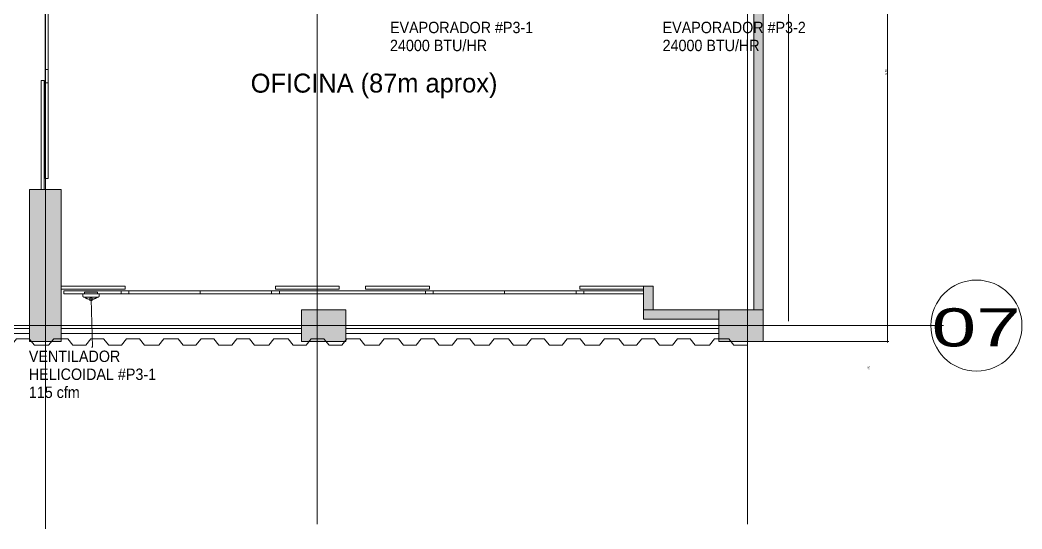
# Model space of a CAD drawing. Header units: metres. Extents: x 31.9 to 92.3, y -29 to 44.
# Drawn here: x 71.1 to 86.94, y -23.16 to -15.12 of the extents above; entities that cross this region are included whole.
import ezdxf

# ---------------------------------------------------------------- set-up
doc = ezdxf.new("R2010")
doc.units = ezdxf.units.M
doc.header["$LTSCALE"] = 100
doc.linetypes.add('HIDDEN JT', pattern=[0.0016, 0.001, -0.0006])
doc.layers.add('A-DETL', color=7, linetype='Continuous', lineweight=9, true_color=0x00a600)
for name, color, linetype, lineweight in [('Arqui', 8, 'Continuous', 0), ('M-EQPM', 7, 'Continuous', 18), ('M-EQPM-IDEN', 7, 'Continuous', 9)]:
    doc.layers.add(name, color=color, linetype=linetype, lineweight=lineweight)
doc.styles.add('ROMANS', font='arial.ttf', dxfattribs={"width": 0.7})
doc.styles.add('SansSerif', font='SANSS__.TTF', dxfattribs={"width": 0.9, "height": 0.18})
doc.styles.add('style2', font='arial.ttf', dxfattribs={"width": 1.5})
doc.dimstyles.new('1-10', dxfattribs={"dimscale": 10, "dimtxt": 0.0037, "dimasz": 0.001, "dimexe": 0.0018, "dimexo": 0.0018, "dimgap": 0.0005, "dimtad": 1, "dimzin": 4, "dimdsep": 46, "dimtxsty": 'ROMANS', "dimblk": 'ARCHTICK', "dimcen": 0.003, "dimdle": 0.0015, "dimclrd": 1, "dimclre": 1, "dimclrt": 4, "dimadec": 0, "dimazin": 0, "dimtfac": 1, "dimtix": 1, "dimtmove": 2, "dimatfit": 3, "dimldrblk": 'flecha', "dimfxl": 1, "dimtolj": 1, "dimtzin": 4, "dimarcsym": 0})

# ---------------------------------------------------------------- blocks, each defined once
blk = doc.blocks.new('_ArchTick')
at = {"layer": 'Arqui', "const_width": 0.15}
blk.add_lwpolyline([(-0.5, -0.5), (0.5, 0.5)], dxfattribs=at)
blk = doc.blocks.new('*D28')
at = {"layer": 'Arqui', "lineweight": -2, "transparency": 16777216}
for p, q in [((-46.72, -6703.674), (-47.404, -6703.674)), ((-47.386, -6703.659), (-47.386, -6711.714)), ((-46.72, -6711.699), (-47.404, -6711.699))]:
    blk.add_line(p, q, dxfattribs=at)
at = {"layer": 'Arqui', "transparency": 16777216}
for p in [(-46.702, -6703.674), (-47.386, -6711.699), (-46.702, -6711.699)]:
    blk.add_point(p, dxfattribs=at)
at = {"layer": 'Arqui', "lineweight": -2, "transparency": 16777216, "xscale": 0.01, "yscale": 0.01, "zscale": 0.01}
for p, rotation in [((-47.386, -6703.674), 90), ((-47.386, -6711.699), 270)]:
    blk.add_blockref('_ArchTick', p, dxfattribs=dict(at, rotation=rotation))
at = {"layer": 'Arqui', "transparency": 16777216, "insert": (-47.41, -6707.686), "char_height": 0.037, "attachment_point": 5, "rotation": 90, "style": 'ROMANS'}
blk.add_mtext('\\A1;8.02', dxfattribs=at)
blk = doc.blocks.new('flecha')
at = {"layer": 'Arqui', "lineweight": 0}
h = blk.add_hatch(color=256, dxfattribs=at)
h.dxf.hatch_style = 1
h.paths.add_polyline_path([(0, 0), (2.4, 0.4), (2.4, 0), (4, 0), (4, 0), (2.4, 0), (2.4, -0.4)])
at = {"layer": 'Arqui', "lineweight": 0, "flags": 128}
blk.add_lwpolyline([(0, 0), (2.4, 0.4), (2.4, 0), (2.4, 0), (4, 0), (4, 0), (2.4, 0), (2.4, -0.4), (0, 0)], dxfattribs=at)
blk = doc.blocks.new('*D29')
at = {"layer": 'Arqui', "lineweight": -2, "transparency": 16777216}
for p, q in [((-49.586, -6711.699), (-47.368, -6711.699)), ((-47.386, -6711.684), (-47.386, -6711.964)), ((-49.336, -6711.949), (-47.368, -6711.949))]:
    blk.add_line(p, q, dxfattribs=at)
at = {"layer": 'Arqui', "transparency": 16777216}
for p in [(-49.604, -6711.699), (-49.354, -6711.949), (-47.386, -6711.949)]:
    blk.add_point(p, dxfattribs=at)
at = {"layer": 'Arqui', "lineweight": -2, "transparency": 16777216, "xscale": 0.01, "yscale": 0.01, "zscale": 0.01}
for p, rotation in [((-47.386, -6711.699), 90), ((-47.386, -6711.949), 270)]:
    blk.add_blockref('_ArchTick', p, dxfattribs=dict(at, rotation=rotation))
at = {"layer": 'Arqui', "transparency": 16777216, "insert": (-47.681, -6712.376), "char_height": 0.037, "attachment_point": 5, "rotation": 90, "style": 'ROMANS'}
blk.add_mtext('\\A1;.25', dxfattribs=at)
blk = doc.blocks.new('VENTILADOR HELICOIDAL - HCM-180-2211096-NIVEL 03')
at = {"layer": 'A-DETL', "color": 3, "linetype": 'HIDDEN JT', "true_color": 0x00ff00}
for p, q in [((-0.112, -0.077), (-0.112, -0.077)), ((0.112, -0.077), (0.112, -0.077)), ((0.113, -0.077), (0.112, -0.077))]:
    blk.add_line(p, q, dxfattribs=at)
at = {"layer": 'A-DETL', "color": 3, "linetype": 'HIDDEN JT', "true_color": 0x00ff00, "flags": 128}
for points in [[(-0.112, -0.077), (-0.112, -0.077), (-0.112, -0.077)], [(-0.004, -0.112), (-0.004, -0.112), (-0.004, -0.112), (-0.004, -0.112), (-0.005, -0.112), (-0.005, -0.112), (-0.005, -0.112), (-0.005, -0.112), (-0.005, -0.112), (-0.006, -0.112), (-0.006, -0.112), (-0.006, -0.112), (-0.006, -0.112), (-0.006, -0.112), (-0.006, -0.112), (-0.006, -0.112), (-0.006, -0.112), (-0.006, -0.112), (-0.007, -0.112), (-0.007, -0.112), (-0.007, -0.112), (-0.007, -0.112), (-0.007, -0.112), (-0.007, -0.112), (-0.007, -0.112)], [(-0.007, -0.112), (-0.007, -0.112), (-0.007, -0.112), (-0.007, -0.112), (-0.007, -0.112), (-0.007, -0.112), (-0.007, -0.112), (-0.006, -0.112), (-0.006, -0.112), (-0.006, -0.112), (-0.006, -0.112), (-0.006, -0.112), (-0.006, -0.112), (-0.006, -0.112), (-0.006, -0.112), (-0.006, -0.112), (-0.005, -0.112), (-0.005, -0.112), (-0.005, -0.112), (-0.005, -0.112), (-0.005, -0.112), (-0.004, -0.112), (-0.004, -0.112), (-0.004, -0.112), (-0.004, -0.112)], [(0.004, -0.112), (0.004, -0.112), (0.004, -0.112), (0.004, -0.112), (0.005, -0.112), (0.005, -0.112), (0.005, -0.112), (0.005, -0.112), (0.005, -0.112), (0.006, -0.112), (0.006, -0.112), (0.006, -0.112), (0.006, -0.112), (0.006, -0.112), (0.006, -0.112), (0.006, -0.112), (0.006, -0.112), (0.006, -0.112), (0.007, -0.112), (0.007, -0.112), (0.007, -0.112), (0.007, -0.112), (0.007, -0.112), (0.007, -0.112), (0.007, -0.112)], [(0.007, -0.112), (0.007, -0.112), (0.007, -0.112), (0.007, -0.112), (0.007, -0.112), (0.007, -0.112), (0.007, -0.112), (0.006, -0.112), (0.006, -0.112), (0.006, -0.112), (0.006, -0.112), (0.006, -0.112), (0.006, -0.112), (0.006, -0.112), (0.006, -0.112), (0.006, -0.112), (0.005, -0.112), (0.005, -0.112), (0.005, -0.112), (0.005, -0.112), (0.005, -0.112), (0.004, -0.112), (0.004, -0.112), (0.004, -0.112), (0.004, -0.112)], [(0.112, -0.077), (0.112, -0.077), (0.112, -0.077)]]:
    blk.add_lwpolyline(points, dxfattribs=at)
at = {"layer": 'M-EQPM', "color": 3, "true_color": 0x00ff00}
for p, q in [((0, 0), (-0.102, 0)), ((0.102, 0), (0, 0)), ((0, -0.027), (-0.128, -0.027)), ((-0.128, -0.027), (-0.128, -0.062)), ((-0.102, 0), (-0.102, -0.027)), ((-0.101, -0.077), (-0.092, -0.077)), ((0.128, -0.027), (0, -0.027)), ((0.102, -0.027), (0.102, 0)), ((0.128, -0.062), (0.128, -0.027))]:
    blk.add_line(p, q, dxfattribs=at)
at = {"layer": 'M-EQPM', "color": 3, "true_color": 0x00ff00, "flags": 128}
for points in [[(-0.112, -0.077), (-0.113, -0.077), (-0.114, -0.077), (-0.114, -0.077), (-0.115, -0.077), (-0.115, -0.077), (-0.116, -0.077), (-0.117, -0.076), (-0.117, -0.076), (-0.118, -0.076), (-0.118, -0.076), (-0.119, -0.076), (-0.119, -0.075), (-0.12, -0.075), (-0.12, -0.075), (-0.121, -0.074), (-0.121, -0.074), (-0.122, -0.074), (-0.122, -0.073), (-0.123, -0.073), (-0.123, -0.072), (-0.124, -0.072), (-0.124, -0.072), (-0.124, -0.071), (-0.125, -0.071), (-0.125, -0.07), (-0.125, -0.07), (-0.126, -0.069), (-0.126, -0.069), (-0.126, -0.068), (-0.126, -0.067), (-0.127, -0.067), (-0.127, -0.066), (-0.127, -0.066), (-0.127, -0.065), (-0.127, -0.065), (-0.127, -0.064), (-0.127, -0.063), (-0.127, -0.063), (-0.128, -0.062), (-0.128, -0.062)], [(-0.101, -0.077), (-0.103, -0.077), (-0.105, -0.077), (-0.106, -0.077), (-0.108, -0.077), (-0.109, -0.077), (-0.11, -0.077), (-0.111, -0.077), (-0.112, -0.077), (-0.112, -0.077), (-0.112, -0.077), (-0.112, -0.077), (-0.112, -0.077)], [(-0.112, -0.077), (-0.112, -0.077), (-0.112, -0.077), (-0.112, -0.077), (-0.111, -0.077), (-0.11, -0.077), (-0.109, -0.077), (-0.108, -0.077), (-0.107, -0.077), (-0.105, -0.077), (-0.104, -0.077), (-0.102, -0.077), (-0.1, -0.077), (-0.098, -0.077), (-0.095, -0.077), (-0.093, -0.077), (-0.09, -0.077), (-0.087, -0.077), (-0.085, -0.077), (-0.082, -0.077), (-0.078, -0.077), (-0.075, -0.077), (-0.072, -0.077), (-0.068, -0.077), (-0.065, -0.077), (-0.061, -0.077), (-0.057, -0.077), (-0.053, -0.077), (-0.049, -0.077), (-0.045, -0.077), (-0.041, -0.077), (-0.037, -0.077), (-0.032, -0.077), (-0.028, -0.077), (-0.024, -0.077), (-0.019, -0.077), (-0.015, -0.077), (-0.01, -0.077), (-0.006, -0.077), (-0.001, -0.077), (0, -0.077)], [(-0.007, -0.112), (-0.013, -0.112), (-0.019, -0.112), (-0.024, -0.111), (-0.03, -0.11), (-0.036, -0.109), (-0.042, -0.108), (-0.048, -0.106), (-0.053, -0.105), (-0.059, -0.103), (-0.064, -0.1), (-0.07, -0.098), (-0.075, -0.095), (-0.08, -0.093), (-0.085, -0.09), (-0.09, -0.086), (-0.095, -0.083), (-0.1, -0.079), (-0.102, -0.077)], [(0, -0.112), (0, -0.112), (-0.001, -0.112), (-0.001, -0.112), (-0.001, -0.112), (-0.001, -0.112), (-0.002, -0.112), (-0.002, -0.112), (-0.002, -0.112), (-0.002, -0.112), (-0.003, -0.112), (-0.003, -0.112), (-0.003, -0.112), (-0.003, -0.112), (-0.004, -0.112), (-0.004, -0.112), (-0.004, -0.112), (-0.004, -0.112), (-0.004, -0.112), (-0.005, -0.112), (-0.005, -0.112), (-0.005, -0.112), (-0.005, -0.112), (-0.005, -0.112), (-0.006, -0.112), (-0.006, -0.112), (-0.006, -0.112), (-0.006, -0.112), (-0.006, -0.112), (-0.006, -0.112), (-0.006, -0.112), (-0.006, -0.112), (-0.006, -0.112), (-0.007, -0.112), (-0.007, -0.112), (-0.007, -0.112), (-0.007, -0.112), (-0.007, -0.112), (-0.007, -0.112), (-0.007, -0.112)], [(-0.007, -0.112), (-0.007, -0.112), (-0.007, -0.112), (-0.007, -0.112), (-0.007, -0.112), (-0.007, -0.112), (-0.007, -0.112), (-0.006, -0.112), (-0.006, -0.112), (-0.006, -0.112), (-0.006, -0.112), (-0.006, -0.112), (-0.006, -0.112), (-0.006, -0.112), (-0.006, -0.112), (-0.006, -0.112), (-0.005, -0.112), (-0.005, -0.112), (-0.005, -0.112), (-0.005, -0.112), (-0.005, -0.112), (-0.004, -0.112), (-0.004, -0.112), (-0.004, -0.112), (-0.004, -0.112), (-0.004, -0.112), (-0.003, -0.112), (-0.003, -0.112), (-0.003, -0.112), (-0.003, -0.112), (-0.002, -0.112), (-0.002, -0.112), (-0.002, -0.112), (-0.002, -0.112), (-0.001, -0.112), (-0.001, -0.112), (-0.001, -0.112), (-0.001, -0.112), (0, -0.112), (0, -0.112), (0, -0.112)], [(0, -0.077), (0.004, -0.077), (0.009, -0.077), (0.013, -0.077), (0.018, -0.077), (0.022, -0.077), (0.027, -0.077), (0.031, -0.077), (0.035, -0.077), (0.04, -0.077), (0.044, -0.077), (0.048, -0.077), (0.052, -0.077), (0.056, -0.077), (0.06, -0.077), (0.064, -0.077), (0.067, -0.077), (0.071, -0.077), (0.074, -0.077), (0.078, -0.077), (0.081, -0.077), (0.084, -0.077), (0.087, -0.077), (0.09, -0.077), (0.092, -0.077), (0.095, -0.077), (0.097, -0.077), (0.099, -0.077), (0.101, -0.077), (0.103, -0.077), (0.105, -0.077), (0.106, -0.077), (0.108, -0.077), (0.109, -0.077), (0.11, -0.077), (0.111, -0.077), (0.112, -0.077), (0.112, -0.077), (0.112, -0.077), (0.112, -0.077), (0.112, -0.077)], [(0, -0.112), (0, -0.112), (0.001, -0.112), (0.001, -0.112), (0.001, -0.112), (0.001, -0.112), (0.002, -0.112), (0.002, -0.112), (0.002, -0.112), (0.002, -0.112), (0.003, -0.112), (0.003, -0.112), (0.003, -0.112), (0.003, -0.112), (0.004, -0.112), (0.004, -0.112), (0.004, -0.112), (0.004, -0.112), (0.004, -0.112), (0.005, -0.112), (0.005, -0.112), (0.005, -0.112), (0.005, -0.112), (0.005, -0.112), (0.006, -0.112), (0.006, -0.112), (0.006, -0.112), (0.006, -0.112), (0.006, -0.112), (0.006, -0.112), (0.006, -0.112), (0.006, -0.112), (0.006, -0.112), (0.007, -0.112), (0.007, -0.112), (0.007, -0.112), (0.007, -0.112), (0.007, -0.112), (0.007, -0.112), (0.007, -0.112)], [(0.007, -0.112), (0.007, -0.112), (0.007, -0.112), (0.007, -0.112), (0.007, -0.112), (0.007, -0.112), (0.007, -0.112), (0.006, -0.112), (0.006, -0.112), (0.006, -0.112), (0.006, -0.112), (0.006, -0.112), (0.006, -0.112), (0.006, -0.112), (0.006, -0.112), (0.006, -0.112), (0.005, -0.112), (0.005, -0.112), (0.005, -0.112), (0.005, -0.112), (0.005, -0.112), (0.004, -0.112), (0.004, -0.112), (0.004, -0.112), (0.004, -0.112), (0.004, -0.112), (0.003, -0.112), (0.003, -0.112), (0.003, -0.112), (0.003, -0.112), (0.002, -0.112), (0.002, -0.112), (0.002, -0.112), (0.002, -0.112), (0.001, -0.112), (0.001, -0.112), (0.001, -0.112), (0.001, -0.112), (0, -0.112), (0, -0.112), (0, -0.112)], [(0.102, -0.077), (0.098, -0.081), (0.093, -0.084), (0.088, -0.088), (0.083, -0.091), (0.078, -0.094), (0.073, -0.097), (0.068, -0.099), (0.062, -0.101), (0.057, -0.104), (0.051, -0.105), (0.045, -0.107), (0.04, -0.108), (0.034, -0.11), (0.028, -0.111), (0.022, -0.111), (0.016, -0.112), (0.01, -0.112), (0.007, -0.112)], [(0.112, -0.077), (0.112, -0.077), (0.112, -0.077), (0.112, -0.077), (0.111, -0.077), (0.11, -0.077), (0.109, -0.077), (0.108, -0.077), (0.107, -0.077), (0.105, -0.077), (0.104, -0.077), (0.102, -0.077)], [(0.128, -0.062), (0.127, -0.063), (0.127, -0.063), (0.127, -0.064), (0.127, -0.064), (0.127, -0.065), (0.127, -0.066), (0.127, -0.066), (0.127, -0.067), (0.127, -0.067), (0.126, -0.068), (0.126, -0.068), (0.126, -0.069), (0.126, -0.069), (0.125, -0.07), (0.125, -0.07), (0.125, -0.071), (0.124, -0.071), (0.124, -0.072), (0.123, -0.072), (0.123, -0.073), (0.123, -0.073), (0.122, -0.074), (0.122, -0.074), (0.121, -0.074), (0.121, -0.075), (0.12, -0.075), (0.12, -0.075), (0.119, -0.076), (0.118, -0.076), (0.118, -0.076), (0.117, -0.076), (0.117, -0.076), (0.116, -0.077), (0.116, -0.077), (0.115, -0.077), (0.114, -0.077), (0.114, -0.077), (0.113, -0.077), (0.113, -0.077), (0.112, -0.077)]]:
    blk.add_lwpolyline(points, dxfattribs=at)
blk = doc.blocks.new('estructura etapa 3')
at = {"layer": 'Arqui'}
h = blk.add_hatch(color=256, dxfattribs=at)
h.paths.add_polyline_path([(-91.651, -6658.124), (-91.651, -6657.624), (-92.35, -6657.624), (-92.35, -6658.124)])
h.paths.add_polyline_path([(-49.354, -6658.124), (-49.354, -6657.624), (-50.055, -6657.624), (-50.055, -6658.124)])
h.paths.add_polyline_path([(-56.053, -6658.124), (-56.053, -6657.624), (-56.753, -6657.624), (-56.753, -6658.124)])
h.paths.add_polyline_path([(-76.45, -6659.124), (-76.95, -6659.124), (-76.95, -6657.624), (-76.45, -6657.624)])
h.paths.add_polyline_path([(-83.95, -6659.124), (-84.45, -6659.124), (-84.45, -6657.624), (-83.95, -6657.624)])
h.paths.add_polyline_path([(-60.452, -6659.124), (-60.952, -6659.124), (-60.952, -6657.624), (-60.452, -6657.624)])
h.paths.add_polyline_path([(-67.95, -6659.124), (-68.45, -6659.124), (-68.45, -6657.624), (-67.95, -6657.624)])
h.paths.add_polyline_path([(-91.85, -6668.199), (-91.851, -6667.599), (-92.35, -6667.599), (-92.349, -6668.199)])
h.paths.add_polyline_path([(-49.354, -6668.199), (-49.354, -6667.599), (-49.854, -6667.599), (-49.854, -6668.199)])
h.paths.add_polyline_path([(-56.154, -6668.149), (-56.154, -6667.649), (-56.854, -6667.649), (-56.854, -6668.149)])
h.paths.add_polyline_path([(-59.952, -6667.649), (-59.952, -6668.149), (-61.452, -6668.149), (-61.452, -6667.649)])
h.paths.add_polyline_path([(-75.95, -6667.649), (-75.95, -6668.149), (-77.45, -6668.149), (-77.45, -6667.649)])
h.paths.add_polyline_path([(-68.95, -6667.649), (-68.95, -6668.149), (-67.45, -6668.149), (-67.45, -6667.649)])
h.paths.add_polyline_path([(-84.95, -6667.649), (-84.95, -6668.149), (-83.45, -6668.149), (-83.45, -6667.649)])
h.paths.add_polyline_path([(-91.85, -6676.199), (-91.85, -6675.599), (-92.349, -6675.599), (-92.349, -6676.199)])
h.paths.add_polyline_path([(-49.354, -6676.199), (-49.354, -6675.599), (-49.854, -6675.599), (-49.854, -6676.199)])
h.paths.add_polyline_path([(-56.154, -6676.149), (-56.154, -6675.649), (-56.754, -6675.649), (-56.754, -6676.149)])
h.paths.add_polyline_path([(-59.952, -6675.649), (-59.952, -6676.149), (-61.452, -6676.149), (-61.452, -6675.649)])
h.paths.add_polyline_path([(-75.95, -6675.649), (-75.95, -6676.149), (-77.45, -6676.149), (-77.45, -6675.649)])
h.paths.add_polyline_path([(-68.95, -6675.649), (-68.95, -6676.149), (-67.45, -6676.149), (-67.45, -6675.649)])
h.paths.add_polyline_path([(-84.95, -6675.649), (-84.95, -6676.149), (-83.45, -6676.149), (-83.45, -6675.649)])
h.paths.add_polyline_path([(-91.847, -6686.299), (-91.851, -6685.699), (-92.35, -6685.699), (-92.346, -6686.299)])
h.paths.add_polyline_path([(-49.354, -6686.299), (-49.354, -6685.699), (-49.854, -6685.699), (-49.854, -6686.299)])
h.paths.add_polyline_path([(-56.154, -6686.249), (-56.154, -6685.749), (-56.754, -6685.749), (-56.754, -6686.249)])
h.paths.add_polyline_path([(-59.952, -6685.749), (-59.952, -6686.249), (-61.452, -6686.249), (-61.452, -6685.749)])
h.paths.add_polyline_path([(-75.95, -6685.749), (-75.95, -6686.249), (-77.45, -6686.249), (-77.45, -6685.749)])
h.paths.add_polyline_path([(-68.95, -6685.749), (-68.95, -6686.249), (-67.45, -6686.249), (-67.45, -6685.749)])
h.paths.add_polyline_path([(-84.95, -6685.749), (-84.95, -6686.249), (-83.45, -6686.249), (-83.45, -6685.749)])
h.paths.add_polyline_path([(-49.353, -6694.294), (-49.354, -6693.699), (-49.855, -6693.699), (-49.854, -6694.294)])
h.paths.add_polyline_path([(-56.054, -6694.249), (-56.054, -6693.749), (-56.753, -6693.749), (-56.753, -6694.249)])
h.paths.add_polyline_path([(-91.651, -6694.249), (-91.651, -6693.749), (-92.35, -6693.749), (-92.35, -6694.249)])
h.paths.add_polyline_path([(-59.952, -6693.749), (-59.952, -6694.249), (-61.452, -6694.249), (-61.452, -6693.749)])
h.paths.add_polyline_path([(-75.95, -6693.749), (-75.95, -6694.249), (-77.45, -6694.249), (-77.45, -6693.749)])
h.paths.add_polyline_path([(-68.95, -6693.749), (-68.95, -6694.249), (-67.45, -6694.249), (-67.45, -6693.749)])
h.paths.add_polyline_path([(-84.95, -6693.749), (-84.95, -6694.249), (-83.45, -6694.249), (-83.45, -6693.749)])
h.paths.add_polyline_path([(-49.358, -6703.974), (-49.353, -6703.374), (-49.854, -6703.374), (-49.859, -6703.974)])
h.paths.add_polyline_path([(-56.054, -6703.924), (-56.054, -6703.424), (-56.753, -6703.424), (-56.753, -6703.924)])
h.paths.add_polyline_path([(-67.95, -6704.924), (-67.95, -6703.424), (-68.45, -6703.424), (-68.45, -6704.924)])
h.paths.add_polyline_path([(-91.651, -6703.924), (-91.651, -6703.424), (-92.35, -6703.424), (-92.35, -6703.924)])
h.paths.add_polyline_path([(-61.847, -6703.424), (-60.347, -6703.424), (-60.347, -6703.924), (-61.847, -6703.924)])
h.paths.add_polyline_path([(-83.95, -6704.924), (-83.95, -6703.424), (-84.45, -6703.424), (-84.45, -6704.924)])
h.paths.add_polyline_path([(-76.45, -6704.924), (-76.45, -6703.424), (-76.95, -6703.424), (-76.95, -6704.924)])
h.paths.add_polyline_path([(-49.354, -6711.949), (-49.354, -6711.449), (-50.054, -6711.449), (-50.054, -6711.949)])
h.paths.add_polyline_path([(-55.954, -6711.949), (-55.954, -6711.449), (-56.654, -6711.449), (-56.654, -6711.949)])
h.paths.add_polyline_path([(-91.65, -6711.949), (-91.65, -6711.449), (-92.35, -6711.449), (-92.35, -6711.949)])
h.paths.add_polyline_path([(-60.952, -6711.949), (-60.952, -6709.549), (-60.452, -6709.549), (-60.452, -6711.949)])
h.paths.add_polyline_path([(-68.45, -6709.549), (-68.45, -6711.949), (-67.95, -6711.949), (-67.95, -6709.549)])
h.paths.add_polyline_path([(-76.95, -6709.549), (-76.95, -6711.949), (-76.45, -6711.949), (-76.45, -6709.549)])
h.paths.add_polyline_path([(-83.95, -6709.549), (-83.95, -6711.949), (-84.45, -6711.949), (-84.45, -6709.549)])
for p, q in [((-60.702, -6655.354), (-60.702, -6714.914)), ((-60.702, -6655.354), (-60.702, -6714.914)), ((-56.404, -6655.279), (-56.404, -6714.839)), ((-49.604, -6655.279), (-49.604, -6714.839)), ((-93.66, -6711.699), (-46.502, -6711.699))]:
    blk.add_line(p, q, dxfattribs=at)
for points in [[(-60.952, -6711.949), (-60.952, -6709.549), (-60.452, -6709.549), (-60.452, -6711.949)], [(-55.954, -6711.949), (-55.954, -6711.449), (-56.654, -6711.449), (-56.654, -6711.949)], [(-49.354, -6711.949), (-49.354, -6711.449), (-50.054, -6711.449), (-50.054, -6711.949)]]:
    blk.add_lwpolyline(points, close=True, dxfattribs=at)
blk.add_circle((-45.982, -6711.699), 0.72, dxfattribs=at)
at = {"layer": 'Arqui', "style": 'style2', "width": 1.5}
blk.add_text('07', height=0.6031, rotation=0.0293, dxfattribs=at).set_placement((-46.69, -6712.029))
at = {"layer": 'Arqui'}
dim = blk.add_linear_dim(base=(-47.38635, -6711.69883), p1=(-46.70152, -6703.67384), p2=(-46.70152, -6711.69883), angle=90, dimstyle='1-10', dxfattribs=at)
dim.commit()
dim.dimension.update_dxf_attribs({"geometry": '*D28', "text_midpoint": (-47.41024, -6707.68633)})
dim = blk.add_linear_dim(base=(-47.386, -6711.949), p1=(-49.604, -6711.699), p2=(-49.354, -6711.949), angle=90, dimstyle='1-10', dxfattribs=at)
dim.commit()
dim.dimension.update_dxf_attribs({"geometry": '*D29', "text_midpoint": (-47.681, -6712.376), "dimtype": 128})
blk = doc.blocks.new('A$C59bbb444')
at = {"layer": 'Arqui', "ltscale": 0.3}
h = blk.add_hatch(color=256, dxfattribs=at)
h.dxf.hatch_style = 1
h.paths.add_polyline_path([(50.817, 15.176), (50.967, 15.176), (50.967, 9.276), (50.817, 9.276)])
at = {"layer": 'Arqui', "ltscale": 0.03}
h = blk.add_hatch(color=256, dxfattribs=at)
h.dxf.hatch_style = 1
h.paths.add_polyline_path([(49.077, 9.276), (49.077, 9.649), (49.227, 9.649), (49.227, 9.276)])
h.paths.add_polyline_path([(50.267, 9.276), (49.077, 9.276), (49.077, 9.126), (50.267, 9.126)])
at = {"layer": 'Arqui'}
blk.add_line((51.367, 9.093), (51.367, 27.412, -41.255), dxfattribs=at)
for points in [[(50.817, 15.176), (50.967, 15.176), (50.967, 9.276), (50.817, 9.276)], [(39.615, 11.349), (39.665, 11.349), (39.665, 13.077), (39.615, 13.077)], [(39.552, 11.175), (39.602, 11.175), (39.602, 12.903), (39.552, 12.903)], [(39.869, 9.649), (39.869, 9.599), (40.878, 9.599), (40.878, 9.649)], [(39.909, 9.577), (39.909, 9.527), (40.937, 9.527), (40.937, 9.577)], [(45.749, 9.577), (45.749, 9.527), (43.196, 9.527), (43.196, 9.577)], [(44.264, 9.649), (44.264, 9.599), (43.255, 9.599), (43.255, 9.649)], [(44.681, 9.649), (44.681, 9.599), (45.69, 9.599), (45.69, 9.649)], [(49.077, 9.577), (49.077, 9.527), (48.008, 9.527), (48.008, 9.577)], [(49.077, 9.649), (49.077, 9.599), (48.067, 9.599), (48.067, 9.649)], [(49.077, 9.276), (49.077, 9.649), (49.227, 9.649), (49.227, 9.276)], [(50.267, 9.276), (49.077, 9.276), (49.077, 9.126), (50.267, 9.126)], [(36.873, 8.899), (39.369, 8.899), (39.369, 8.979), (36.873, 8.979)], [(39.869, 8.899), (43.667, 8.899), (43.667, 8.979), (39.869, 8.979)], [(50.267, 8.899), (44.367, 8.899), (44.367, 8.979), (50.267, 8.979)]]:
    blk.add_lwpolyline(points, close=True, dxfattribs=at)
at = {"layer": 'Arqui', "ltscale": 3}
for points in [[(39.615, 12.866), (39.665, 12.866), (39.665, 14.449), (39.615, 14.449)], [(40.815, 9.577), (40.815, 9.527), (42.066, 9.527), (42.066, 9.577)], [(43.318, 9.577), (43.318, 9.527), (42.066, 9.527), (42.066, 9.577)], [(45.627, 9.577), (45.627, 9.527), (46.879, 9.527), (46.879, 9.577)], [(48.131, 9.577), (48.131, 9.527), (46.879, 9.527), (46.879, 9.577)]]:
    blk.add_lwpolyline(points, close=True, dxfattribs=at)
at = {"layer": 'Arqui'}
for points in [[(38.516, 8.716), (38.596, 8.815), (38.799, 8.815), (38.879, 8.716), (39.081, 8.716), (39.161, 8.815), (39.364, 8.815), (39.444, 8.716), (39.67, 8.716), (39.75, 8.815), (39.975, 8.815), (40.055, 8.716), (40.258, 8.716)], [(40.258, 8.716), (40.338, 8.815), (40.54, 8.815), (40.62, 8.716), (40.823, 8.716), (40.903, 8.815), (41.106, 8.815), (41.186, 8.716), (41.411, 8.716), (41.491, 8.815), (41.716, 8.815), (41.796, 8.716), (41.999, 8.716)], [(41.999, 8.716), (42.079, 8.815), (42.282, 8.815), (42.362, 8.716), (42.565, 8.716), (42.645, 8.815), (42.847, 8.815), (42.927, 8.716), (43.153, 8.716), (43.233, 8.815), (43.458, 8.815), (43.538, 8.716), (43.741, 8.716)], [(43.741, 8.716), (43.821, 8.815), (44.023, 8.815), (44.103, 8.716), (44.306, 8.716), (44.386, 8.815), (44.589, 8.815), (44.669, 8.716), (44.894, 8.716), (44.974, 8.815), (45.2, 8.815), (45.28, 8.716), (45.482, 8.716)], [(45.482, 8.716), (45.562, 8.815), (45.765, 8.815), (45.845, 8.716), (46.048, 8.716), (46.128, 8.815), (46.33, 8.815), (46.41, 8.716), (46.636, 8.716), (46.716, 8.815), (46.941, 8.815), (47.021, 8.716), (47.224, 8.716)], [(47.224, 8.716), (47.304, 8.815), (47.507, 8.815), (47.587, 8.716), (47.789, 8.716), (47.869, 8.815), (48.072, 8.815), (48.152, 8.716), (48.377, 8.716), (48.457, 8.815), (48.683, 8.815), (48.763, 8.716), (48.966, 8.716)], [(48.966, 8.716), (49.046, 8.815), (49.248, 8.815), (49.328, 8.716), (49.531, 8.716), (49.611, 8.815), (49.814, 8.815), (49.894, 8.716), (50.119, 8.716), (50.199, 8.815), (50.424, 8.815), (50.504, 8.716), (50.707, 8.716)]]:
    blk.add_lwpolyline(points, dxfattribs=at)
blk.add_blockref('estructura etapa 3', (100.321, 6720.724), dxfattribs=at)
blk.add_text('OFICINA (87m aprox)', height=0.3, rotation=0.0669, dxfattribs=at).set_placement((42.865, 12.708))

msp = doc.modelspace()

# ---------------------------------------------------------------- linework, layer by layer
at = {"layer": 'M-EQPM-IDEN'}
for p, q in [((72.221, -19.533), (72.245, -20.292)), ((72.245, -20.292), (72.229, -20.292))]:
    msp.add_line(p, q, dxfattribs=at)
msp.add_circle((72.221, -19.533), 0.025, dxfattribs=at)

# ---------------------------------------------------------------- block references
at = {"layer": 'A-DETL', "color": 3, "linetype": 'HIDDEN JT', "true_color": 0x00ff00, "rotation": 359.9999900800466}
msp.add_blockref('VENTILADOR HELICOIDAL - HCM-180-2211096-NIVEL 03', (72.221, -19.421), dxfattribs=at)
at = {"layer": 'Arqui'}
msp.add_blockref('A$C59bbb444', (31.881, -28.974), dxfattribs=at)

# ---------------------------------------------------------------- texts
at = {"layer": 'M-EQPM-IDEN', "char_height": 0.18, "attachment_point": 1, "style": 'SansSerif'}
for s, insert, width in [('EVAPORADOR #P3-1', (76.948, -15.145), 2.69848), ('EVAPORADOR #P3-2', (81.258, -15.145), 2.69848), ('24000 BTU/HR', (76.948, -15.429), 1.83266), ('24000 BTU/HR', (81.258, -15.429), 1.83266), ('VENTILADOR', (71.238, -20.344), 1.72443), ('HELICOIDAL #P3-1', (71.238, -20.628), 2.39544), ('115 cfm', (71.238, -20.913), 0.95962)]:
    msp.add_mtext(s, dxfattribs=dict(at, insert=insert, width=width))

doc.saveas('drawing.dxf')
